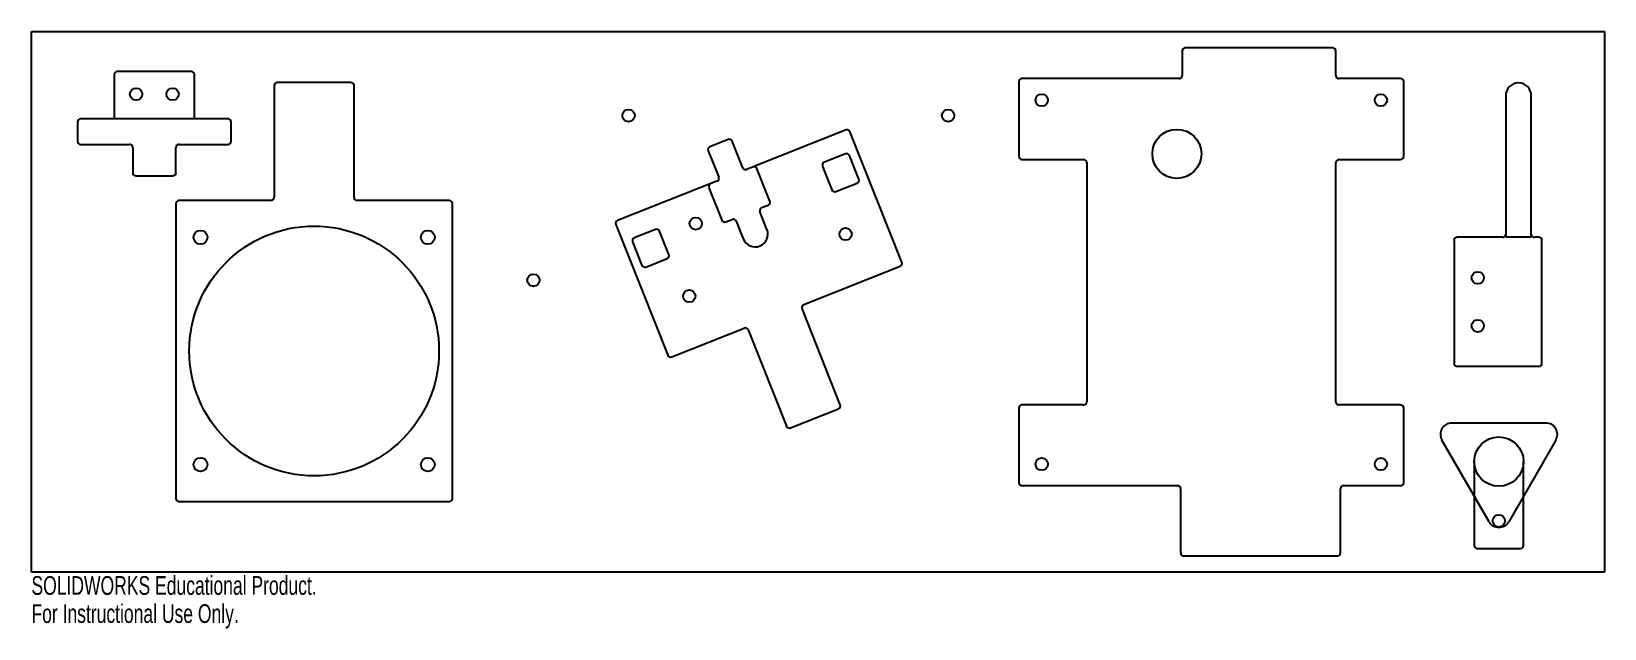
# Model space of a CAD drawing. Header units: inches. Extents: x -8 to 8, y -3.3 to 2.8.
import ezdxf

# ---------------------------------------------------------------- set-up
doc = ezdxf.new("R2010")
doc.units = ezdxf.units.IN
doc.header["$MEASUREMENT"] = 0
doc.styles.add('SLDTEXTSTYLE0', font='TXT', dxfattribs={"width": 0.7})

msp = doc.modelspace()

# ---------------------------------------------------------------- linework, layer by layer
at = {"color": 7, "linetype": 'Continuous', "lineweight": 25}
for p, q in [((-8, -2.75), (-8, 2.75)), ((-8, 2.75), (8, 2.75)), ((8, 2.75), (8, -2.75)), ((5.236, 2.583), (3.736, 2.583)), ((3.704, 2.552), (3.704, 2.302)), ((5.267, 2.302), (5.267, 2.552)), ((-7.158, 2.312), (-7.158, 1.861)), ((-6.373, 2.344), (-7.127, 2.344)), ((-6.342, 1.861), (-6.342, 2.312)), ((3.673, 2.27), (2.074, 2.27)), ((5.926, 2.27), (5.298, 2.27)), ((-5.531, 2.2), (-5.531, 1.063)), ((-4.75, 2.231), (-5.5, 2.231)), ((-4.719, 1.063), (-4.719, 2.2)), ((2.043, 2.239), (2.043, 1.48)), ((5.957, 1.48), (5.957, 2.239)), ((6.995, 2.097), (6.995, 0.656)), ((7.255, 0.656), (7.255, 2.097)), ((-7.531, 1.83), (-7.531, 1.633)), ((-6, 1.861), (-7.5, 1.861)), ((-5.969, 1.633), (-5.969, 1.83)), ((-7.5, 1.601), (-7.002, 1.601)), ((-6.498, 1.601), (-6, 1.601)), ((-0.914, 1.652), (-1.1, 1.578)), ((-0.766, 1.364), (-0.873, 1.634)), ((0.285, 1.748), (-0.726, 1.347)), ((0.853, 0.402), (0.325, 1.731)), ((-6.97, 1.57), (-6.97, 1.313)), ((-6.53, 1.313), (-6.53, 1.57)), ((-1.117, 1.537), (-1.01, 1.268)), ((0.281, 1.505), (0.065, 1.419)), ((0.416, 1.248), (0.321, 1.487)), ((2.074, 1.449), (2.702, 1.449)), ((5.298, 1.449), (5.926, 1.449)), ((-6.939, 1.282), (-6.561, 1.282)), ((-0.49, 1.025), (-0.621, 1.355)), ((0.047, 1.378), (0.142, 1.139)), ((2.733, 1.417), (2.733, -1.018)), ((5.267, -1.018), (5.267, 1.417)), ((-1.028, 1.227), (-2.039, 0.826)), ((-1.109, 1.161), (-0.978, 0.831)), ((0.183, 1.121), (0.399, 1.207)), ((-6.531, 1), (-6.531, -2)), ((-5.563, 1.031), (-6.5, 1.031)), ((-3.75, 1.031), (-4.688, 1.031)), ((-3.719, -2), (-3.719, 1)), ((-0.573, 0.958), (-0.508, 0.984)), ((-0.938, 0.813), (-0.873, 0.839)), ((-0.832, 0.822), (-0.76, 0.641)), ((-0.519, 0.737), (-0.59, 0.918)), ((-2.056, 0.785), (-1.529, -0.543)), ((-1.652, 0.737), (-1.869, 0.651)), ((-1.517, 0.48), (-1.612, 0.719)), ((6.964, 0.656), (6.5, 0.656)), ((7.255, 0.656), (6.995, 0.656)), ((7.332, 0.656), (7.286, 0.656)), ((-1.886, 0.611), (-1.791, 0.371)), ((6.469, 0.625), (6.469, -0.625)), ((7.363, -0.625), (7.363, 0.625)), ((-1.75, 0.354), (-1.534, 0.44)), ((-0.144, -0.027), (0.835, 0.362)), ((0.227, -1.047), (-0.162, -0.068)), ((-1.488, -0.561), (-0.751, -0.268)), ((-0.711, -0.286), (-0.322, -1.265)), ((6.5, -0.656), (7.332, -0.656)), ((-0.281, -1.283), (0.21, -1.088)), ((2.043, -1.08), (2.043, -1.839)), ((2.702, -1.049), (2.074, -1.049)), ((5.926, -1.049), (5.298, -1.049)), ((5.957, -1.839), (5.957, -1.08)), ((6.445, -1.232), (7.405, -1.232)), ((6.825, -2.237), (6.345, -1.406)), ((7.505, -1.406), (7.025, -2.237)), ((6.674, -1.625), (6.674, -2.478)), ((7.176, -2.478), (7.176, -1.625)), ((2.074, -1.87), (3.657, -1.87)), ((3.688, -1.901), (3.688, -2.554)), ((5.313, -2.554), (5.313, -1.901)), ((5.345, -1.87), (5.926, -1.87)), ((-6.5, -2.031), (-3.75, -2.031)), ((6.705, -2.509), (7.145, -2.509)), ((3.72, -2.585), (5.282, -2.585)), ((8, -2.75), (-8, -2.75))]:
    msp.add_line(p, q, dxfattribs=at)
for centre, radius in [((-6.936, 2.112), 0.0625), ((-6.564, 2.112), 0.0625), ((2.275, 2.051), 0.0625), ((5.725, 2.051), 0.0625), ((-1.927, 1.894), 0.0625), ((1.323, 1.894), 0.0625), ((3.65, 1.505), 0.249), ((3.65, 1.505), 0.249), ((-1.243, 0.795), 0.0625), ((-5.125, -0.5), 1.27), ((-5.125, -0.5), 1.27), ((-6.281, 0.656), 0.0703), ((-3.969, 0.656), 0.0703), ((0.28, 0.689), 0.0625), ((-2.894, 0.22), 0.0625), ((6.71, 0.244), 0.0625), ((-1.309, 0.058), 0.0625), ((6.71, -0.245), 0.0625), ((6.925, -1.625), 0.251), ((-6.281, -1.656), 0.0703), ((-3.969, -1.656), 0.0703), ((2.275, -1.651), 0.0625), ((5.725, -1.651), 0.0625), ((6.925, -2.228), 0.0625)]:
    msp.add_circle(centre, radius, dxfattribs=at)
for centre, radius, start, end in [((3.736, 2.552), 0.0312, 90, 180), ((5.236, 2.552), 0.0313, 0, 90), ((-7.127, 2.312), 0.0312, 90, 180), ((-6.373, 2.312), 0.0313, 0, 90), ((2.074, 2.239), 0.0312, 90, 180), ((3.673, 2.302), 0.0313, 270, 0), ((5.298, 2.302), 0.0313, 180, 270), ((5.926, 2.239), 0.0313, 0, 90), ((-5.5, 2.2), 0.0312, 90, 180), ((-4.75, 2.2), 0.0312, 0, 90), ((7.125, 2.097), 0.13, 0, 180), ((-7.5, 1.83), 0.0313, 90, 180), ((-6, 1.83), 0.0312, 0, 90), ((-7.5, 1.633), 0.0313, 180, 270), ((-7.002, 1.57), 0.0313, 0, 90), ((-6.498, 1.57), 0.0313, 90, 180), ((-6, 1.633), 0.0313, 270, 0), ((-0.903, 1.622), 0.0313, 21.6555, 111.6555), ((0.296, 1.719), 0.0313, 21.6555, 111.6555), ((-1.088, 1.549), 0.0313, 111.6555, 201.6555), ((0.292, 1.475), 0.0312, 21.6555, 111.6555), ((2.074, 1.48), 0.0313, 180, 270), ((2.702, 1.417), 0.0312, 0, 90), ((5.298, 1.417), 0.0312, 90, 180), ((5.926, 1.48), 0.0313, 270, 0), ((-6.939, 1.313), 0.0313, 180, 270), ((-6.561, 1.313), 0.0313, 270, 0), ((-0.737, 1.376), 0.0313, 201.6555, 291.6555), ((-0.65, 1.343), 0.0313, 21.6555, 111.6555), ((0.076, 1.39), 0.0313, 111.6555, 201.6555), ((-1.08, 1.173), 0.0312, 111.6555, 201.6555), ((-1.039, 1.256), 0.0313, 291.6555, 21.6555), ((0.171, 1.15), 0.0312, 201.6555, 291.6555), ((0.387, 1.236), 0.0313, 291.6555, 21.6555), ((-6.5, 1), 0.0312, 90, 180), ((-5.563, 1.063), 0.0313, 270, 0), ((-4.688, 1.063), 0.0312, 180, 270), ((-3.75, 1), 0.0312, 0, 90), ((-0.519, 1.013), 0.0313, 291.6555, 21.6555), ((-2.027, 0.797), 0.0313, 111.6555, 201.6555), ((-0.949, 0.842), 0.0313, 201.6555, 291.6555), ((-0.861, 0.81), 0.0312, 21.6555, 111.6555), ((-0.561, 0.929), 0.0313, 111.6555, 201.6555), ((-1.857, 0.622), 0.0313, 111.6555, 201.6555), ((-1.641, 0.708), 0.0313, 21.6555, 111.6555), ((-0.639, 0.689), 0.13, 201.6555, 21.6555), ((6.5, 0.625), 0.0312, 90, 180), ((6.964, 0.687), 0.0313, 270, 0), ((7.286, 0.687), 0.0313, 180, 270), ((7.332, 0.625), 0.0312, 0, 90), ((-1.546, 0.469), 0.0312, 291.6555, 21.6555), ((-1.762, 0.383), 0.0313, 201.6555, 291.6555), ((0.824, 0.391), 0.0313, 291.6555, 21.6555), ((-0.133, -0.056), 0.0312, 111.6555, 201.6555), ((-0.74, -0.297), 0.0313, 21.6555, 111.6555), ((-1.5, -0.532), 0.0313, 201.6555, 291.6555), ((6.5, -0.625), 0.0312, 180, 270), ((7.332, -0.625), 0.0313, 270, 0), ((0.198, -1.059), 0.0313, 291.6555, 21.6555), ((2.074, -1.08), 0.0312, 90, 180), ((2.702, -1.018), 0.0312, 270, 0), ((5.298, -1.018), 0.0312, 180, 270), ((5.926, -1.08), 0.0313, 0, 90), ((-0.293, -1.254), 0.0313, 201.6555, 291.6555), ((6.445, -1.348), 0.115, 90, 210), ((7.405, -1.348), 0.115, 330, 90), ((2.074, -1.839), 0.0312, 180, 270), ((3.657, -1.901), 0.0313, 0, 90), ((5.345, -1.901), 0.0313, 90, 180), ((5.926, -1.839), 0.0313, 270, 0), ((-6.5, -2), 0.0312, 180, 270), ((-3.75, -2), 0.0312, 270, 0), ((6.925, -2.179), 0.115, 210, 330), ((3.72, -2.554), 0.0312, 180, 270), ((5.282, -2.554), 0.0312, 270, 0), ((6.705, -2.478), 0.0313, 180, 270), ((7.145, -2.478), 0.0313, 270, 0)]:
    msp.add_arc(centre, radius, start, end, dxfattribs=at)

# ---------------------------------------------------------------- texts
at = {"color": 7, "linetype": 'Continuous', "char_height": 0.1903, "attachment_point": 1, "style": 'SLDTEXTSTYLE0'}
for s, insert in [('SOLIDWORKS Educational Product.', (-8, -2.79)), ('For Instructional Use Only.', (-8, -3.076))]:
    msp.add_mtext(s, dxfattribs=dict(at, insert=insert))

doc.saveas('drawing.dxf')
